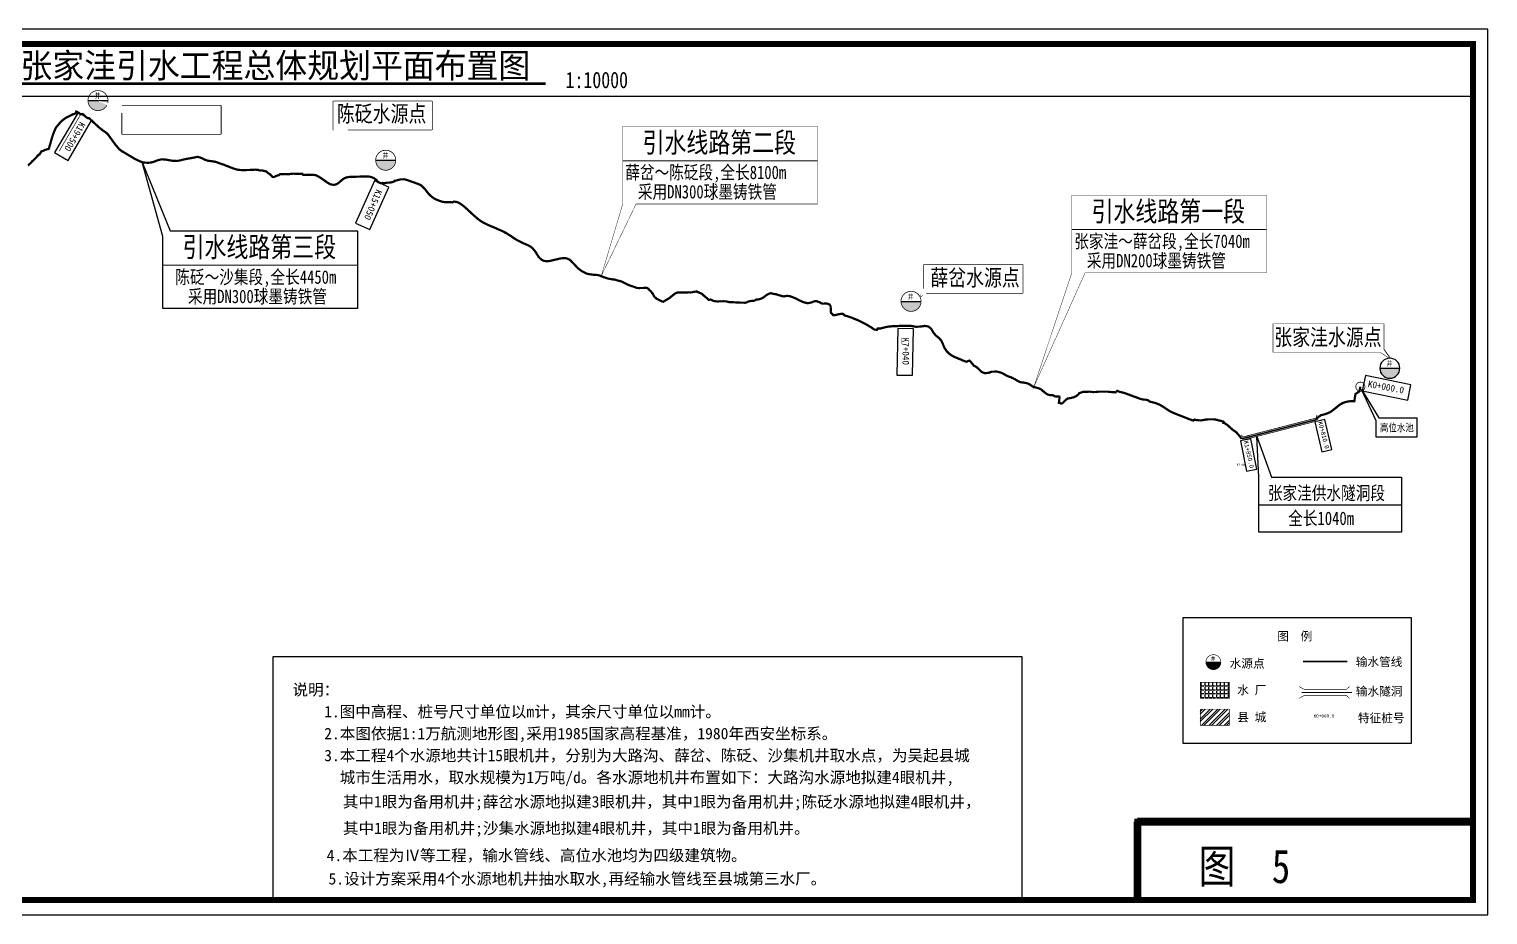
# Model space of a CAD drawing. Extents: x 386 to 3777, y 687 to 1875.
# Drawn here: x 1820 to 3777, y 687 to 1875 of the extents above; entities that cross this region are included whole.
import ezdxf
from ezdxf.enums import TextEntityAlignment as Align

# ---------------------------------------------------------------- set-up
doc = ezdxf.new("R2010")
doc.units = 0
doc.header["$XCLIPFRAME"] = 0
doc.set_wipeout_variables(frame=1)
doc.header["$PDMODE"] = 3
doc.header["$PDSIZE"] = 1.5
doc.linetypes.add('HIDDEN', pattern=[0.375, 0.25, -0.125])
doc.layers.get('0').update_dxf_attribs({"linetype": 'CONTINUOUS'})
for name, color, linetype in [('wipeout', 255, 'CONTINUOUS'), ('zdh', 7, 'CONTINUOUS'), ('中线', 7, 'CONTINUOUS'), ('图框', 7, 'CONTINUOUS'), ('要素桩', 6, 'CONTINUOUS')]:
    doc.layers.add(name, color=color, linetype=linetype)
doc.styles.get("Standard").update_dxf_attribs({"font": 'SIMFANG.TTF', "width": 0.7})
doc.styles.add('仿宋_GB2312', font='SIMFANG.TTF', dxfattribs={"width": 0.8})
doc.styles.add('等线体', font='SIMHEI.TTF')
doc.styles.add('细等线', font='SIMHEI.TTF')
picture_1 = doc.add_image_def('image1.jpg', size_in_pixel=(23622, 8402))

msp = doc.modelspace()

# ---------------------------------------------------------------- hatches: boundary and pattern name
for points in [[(1898.9, 1779.4, 1), (1925.8, 1779.4)], [(2284.9, 1699.4, 1), (2311.8, 1699.4)], [(2989.6, 1510.1, 1), (3016.5, 1510.1)], [(3631.9, 1420.4, 1), (3658.7, 1420.4)]]:
    msp.add_hatch(color=5).paths.add_polyline_path(points)

# ---------------------------------------------------------------- linework, layer by layer
for points in [[(3756.8, 1855.2), (3756.8, 1855.2)], [(435.5, 1785.2), (3756.8, 1785.2)], [(3631.9, 1420.4), (3658.7, 1420.4)]]:
    msp.add_lwpolyline(points)
at = {"color": 0, "const_width": 4}
msp.add_lwpolyline([(1616.9, 1802.1), (2513.1, 1802.1)], dxfattribs=at)
at = {"color": 5, "const_width": 1}
for points in [[(1898.9, 1779.4, 1), (1925.8, 1779.4, 1)], [(2284.9, 1699.4, 1), (2311.8, 1699.4, 1)]]:
    msp.add_lwpolyline(points, format="xyb", close=True, dxfattribs=at)
at = {"color": 5}
for points in [[(1898.9, 1779.4), (1925.8, 1779.4)], [(2284.9, 1699.4), (2311.8, 1699.4)], [(2989.6, 1510.1), (3016.5, 1510.1)]]:
    msp.add_lwpolyline(points, dxfattribs=at)
at = {"color": 5, "linetype": 'HIDDEN', "ltscale": 50, "const_width": 2}
msp.add_lwpolyline([(3446.7, 1325.7), (3546.9, 1351.5)], dxfattribs=at)
at = {"color": 40, "const_width": 1}
for points in [[(3447.6, 1328), (3546.4, 1353.5)], [(3546.2, 1353.4), (3547.6, 1357.6)], [(3447.6, 1328), (3446.3, 1331.1)], [(3447.2, 1323.8), (3547.4, 1349.6)], [(3547.7, 1349.4), (3553, 1347.3)], [(3447.2, 1323.8), (3445.9, 1321)]]:
    msp.add_lwpolyline(points, dxfattribs=at)
at = {"layer": 'zdh', "linetype": 'Continuous'}
msp.add_point((2294, 1668.4), dxfattribs=at)
msp.add_point((2294, 1668.4), dxfattribs=at)
at = {"layer": '中线', "color": 5, "lineweight": -3, "ltscale": 0.1, "const_width": 3, "flags": 128}
msp.add_lwpolyline([(3605.8, 1395.6), (3604.5, 1389.4), (3599.2, 1385.8), (3597.7, 1376.2), (3596.8, 1376.2), (3594.9, 1376.3), (3592.9, 1376.2), (3590.1, 1375.9), (3587.9, 1375.5), (3585.2, 1374.8), (3583, 1374), (3580.8, 1372.8), (3580.7, 1373), (3577.4, 1370.9), (3573, 1367.3), (3571.1, 1365.8), (3568.3, 1363.6), (3566.9, 1362.6), (3565, 1361.4), (3562.1, 1360.1), (3558.3, 1358.7), (3554, 1357.6), (3552.7, 1357.4), (3551.2, 1355.9), (3549.3, 1354.9), (3547.8, 1353.2), (3546.9, 1351.5)], dxfattribs=at)
at = {"layer": '图框'}
for p, q in [((3776.8, 1875.2), (385.5, 1875.2)), ((3776.8, 687.2), (3776.8, 1875.2)), ((435.5, 707.2), (3756.8, 707.2)), ((385.5, 687.2), (3776.8, 687.2))]:
    msp.add_line(p, q, dxfattribs=at)
at = {"layer": '图框', "const_width": 8}
msp.add_lwpolyline([(435.5, 707.2), (435.5, 1855.2), (3756.8, 1855.2), (3756.8, 707.2)], dxfattribs=at)

# ---------------------------------------------------------------- texts
at = {"color": 0, "style": '仿宋_GB2312'}
for s, height, width, p in [('吴起县城张家洼引水工程总体规划平面布置图', 32.99, 0.95, (1637.3, 1809.9)), ('1:10000', 21.99, 0.8, (2539.6, 1796.1))]:
    msp.add_text(s, height=height, dxfattribs=dict(at, width=width)).set_placement(p)
at = {"color": 6, "style": '仿宋_GB2312', "width": 0.8}
for p in [(1908.1, 1782.4), (2294.2, 1702.4), (2998.8, 1513), (3641.1, 1423.3)]:
    msp.add_text('井', height=6.87, dxfattribs=at).set_placement(p)
at = {"layer": '要素桩', "color": 0, "linetype": 'Continuous', "style": '等线体'}
for s, height, p in [('K15+000', 0.3, (2294, 1667.8)), ('K15+000', 0.3, (2294, 1667.8)), ('K15+000', 0.3, (2294, 1667.8)), ('K1+846.7', 3, (3449.3, 1291))]:
    msp.add_text(s, height=height, dxfattribs=at).set_placement(p, align=Align.MIDDLE)
at = {"layer": '要素桩', "color": 1, "linetype": 'Continuous', "style": '等线体'}
msp.add_text('K1+846.7', height=3, rotation=262.2037, dxfattribs=at).set_placement((3451.5, 1311.4), align=Align.MIDDLE)

# ---------------------------------------------------------------- pictures from other files: only their frames are drawn
at = {"color": 7, "true_color": 0xffffff}
image = msp.add_image(picture_1, insert=(251.8, 400.7), size_in_units=(3901.8, 1387.8), dxfattribs=at)
image.set_boundary_path([(1111.8, 19.6), (21219, 6546.2)])

# ---------------------------------------------------------------- next in the draw order: wipeouts: each hides what was drawn before it
msp.add_wipeout([(2587.4, 1543.9), (2616.3, 1640.7), (2616.3, 1745), (2877.4, 1745), (2877.4, 1640.7), (2634.2, 1640.7)])
for points in [[(1854, 1709.9), (1872.2, 1699.2), (1903.8, 1752.8), (1885.6, 1763.5)], [(1945, 1772.7), (2077, 1772.7), (2077, 1734.5), (1945, 1734.5)], [(2228.2, 1778.4), (2360.2, 1778.4), (2360.2, 1740.2), (2228.2, 1740.2)], [(2257.9, 1615), (2277.2, 1606.4), (2302.7, 1663.1), (2283.4, 1671.8)], [(3020.6, 1559.4), (3152.6, 1559.4), (3152.6, 1521.2), (3020.6, 1521.2)], [(2983.8, 1411.3), (3005, 1410.9), (3006.2, 1473.1), (2985.1, 1473.5)], [(3489.1, 1480), (3637, 1480), (3637, 1441.8), (3489.1, 1441.8)], [(3554, 1308.1), (3567.7, 1311.3), (3558.2, 1351.7), (3544.5, 1348.5)], [(3452.9, 1282.4), (3466.8, 1285.1), (3458.7, 1325.8), (3444.9, 1323.1)], [(3368.1, 1085.8), (3674, 1085.8), (3674, 916.9), (3368.1, 916.9)], [(2147.2, 1033.7), (3151.6, 1033.7), (3151.6, 709.1), (2147.2, 709.1)], [(3756.8, 707.2), (3306.8, 707.2), (3306.8, 812.2), (3756.8, 812.2)]]:
    msp.add_wipeout(points).dxf.layer = 'wipeout'

# ---------------------------------------------------------------- next in the draw order: hatches: boundary and pattern name
msp.add_hatch(color=5).paths.add_polyline_path([(3398.6, 1026.1, 1), (3418.7, 1026.1)])
h = msp.add_hatch()
h.set_pattern_fill('ANGLE', color=1, scale=0.75, style=0)
h.set_pattern_definition([(0, (924.6995, 240.033), (0, 5.23875), [3.81, -1.42875]), (90, (924.6995, 240.033), (-5.23875, 3e-16), [3.81, -1.42875])])
h.paths.add_polyline_path([(3391, 999), (3391, 977.3), (3430.1, 977.3), (3430.1, 999)])
h = msp.add_hatch()
h.set_pattern_fill('ANSI32', color=22, scale=0.75, style=0)
h.set_pattern_definition([(45, (919.834, 236.4965), (-5.051394, 5.051394), []), (45, (923.202, 236.4965), (-5.051394, 5.051394), [])])
h.paths.add_polyline_path([(3430.1, 941.3), (3430.1, 963.1), (3391, 963.1), (3391, 941.3)])

# ---------------------------------------------------------------- next in the draw order: linework, layer by layer
at = {"color": 5, "lineweight": 9}
msp.add_line((2616.3, 1698.8), (2877.4, 1698.8), dxfattribs=at)
for p in [(3756.8, 743.3), (3697.4, 707.2)]:
    msp.add_line(p, (3756.8, 707.2))
for points in [[(1854, 1709.9), (1872.2, 1699.2), (1903.8, 1752.8), (1885.6, 1763.5)], [(1945, 1772.7), (2077, 1772.7), (2077, 1734.5), (1945, 1734.5)], [(2228.2, 1778.4), (2360.2, 1778.4), (2360.2, 1740.2), (2228.2, 1740.2)], [(2257.9, 1615), (2277.2, 1606.4), (2302.7, 1663.1), (2283.4, 1671.8)], [(2983.8, 1411.3), (3005, 1410.9), (3006.2, 1473.1), (2985.1, 1473.5)], [(3554, 1308.1), (3567.7, 1311.3), (3558.2, 1351.7), (3544.5, 1348.5)], [(3452.9, 1282.4), (3466.8, 1285.1), (3458.7, 1325.8), (3444.9, 1323.1)], [(3368.1, 1085.8), (3674, 1085.8), (3674, 916.9), (3368.1, 916.9)]]:
    msp.add_lwpolyline(points, close=True)
at = {"color": 5, "lineweight": 9, "const_width": 0.54}
msp.add_lwpolyline([(2616.3, 1640.7), (2587.4, 1543.9), (2634.2, 1640.7), (2877.4, 1640.7), (2877.4, 1745), (2616.3, 1745), (2616.3, 1656.9)], close=True, dxfattribs=at)
for points in [[(3020.6, 1525.1), (3020.6, 1559.4), (3152.6, 1559.4), (3152.6, 1521.2), (3020.6, 1521.2)], [(3020.6, 1525.1), (3014.9, 1516.3), (3020.6, 1521.2)], [(3637, 1441.8), (3489.1, 1441.8), (3489.1, 1480), (3637, 1480), (3637, 1445.3)], [(3637, 1445.3), (3645.3, 1433.8), (3632.9, 1441.8)]]:
    msp.add_lwpolyline(points)
at = {"color": 5}
for points, const_width in [([(2989.6, 1510.1, 1), (3016.5, 1510.1, 1)], 1), ([(3398.6, 1026.1, 1), (3418.7, 1026.1, 1)], 0.75)]:
    msp.add_lwpolyline(points, format="xyb", close=True, dxfattribs=dict(at, const_width=const_width))
msp.add_lwpolyline([(3631.9, 1420.4, 1), (3658.7, 1420.4, 1)], format="xyb", close=True)
at = {"color": 7, "true_color": 0xffffff}
msp.add_lwpolyline([(2147.2, 1033.7), (3151.6, 1033.7), (3151.6, 709.1), (2147.2, 709.1)], close=True, dxfattribs=at)
at = {"color": 5}
msp.add_lwpolyline([(3398.6, 1026.1), (3418.7, 1026.1)], dxfattribs=at)
at = {"color": 1, "const_width": 0.75}
msp.add_lwpolyline([(3391, 999), (3430.1, 999), (3430.1, 977.3), (3391, 977.3)], close=True, dxfattribs=at)
at = {"color": 40, "const_width": 0.75}
for points in [[(3530.3, 989.7), (3523.4, 993.4)], [(3530.3, 981.3), (3523.4, 977.6)], [(3530.3, 989.7), (3587.2, 989.7), (3591.2, 993.4)], [(3530.3, 981.3), (3587.2, 981.3), (3591.2, 977.6)]]:
    msp.add_lwpolyline(points, dxfattribs=at)
at = {"color": 5, "linetype": 'HIDDEN', "ltscale": 50, "const_width": 1.5}
msp.add_lwpolyline([(3527.2, 985.5), (3594.7, 985.5)], dxfattribs=at)
at = {"color": 22, "const_width": 0.75}
msp.add_lwpolyline([(3391, 963.1), (3430.1, 963.1), (3430.1, 941.3), (3391, 941.3)], close=True, dxfattribs=at)
at = {"lineweight": -3, "const_width": 10.5}
for points in [[(3756.8, 812.2), (3306.8, 812.2)], [(3306.8, 812.2), (3306.8, 707.2)]]:
    msp.add_lwpolyline(points, dxfattribs=at)
at = {"const_width": 8}
msp.add_lwpolyline([(3756.8, 707.2), (3306.8, 707.2), (3306.8, 812.2), (3756.8, 812.2)], close=True, dxfattribs=at)
msp.add_lwpolyline([(435.5, 707.2), (3756.8, 707.2)], dxfattribs=at)
at = {"layer": '中线', "color": 5, "lineweight": -3, "ltscale": 0.1, "const_width": 2.25, "flags": 128}
msp.add_lwpolyline([(3528.8, 1026.9), (3588.4, 1026.9)], dxfattribs=at)
at = {"layer": '要素桩', "linetype": 'Continuous', "const_width": 0.9, "flags": 128}
msp.add_lwpolyline([(1889.2, 1761), (1860.4, 1711.8)], dxfattribs=at)
at = {"layer": '要素桩', "color": 1, "linetype": 'Continuous', "flags": 128}
for points, const_width in [([(2266.6, 1620.7), (2289.3, 1673.2)], 0.045), ([(2989.6, 1419.9), (2989.9, 1477.1)], 0.045), ([(3556.3, 1314.6), (3547, 1351.6)], 0.03), ([(3455.5, 1288.8), (3447.5, 1326.2)], 0.03), ([(3528.6, 948.9), (3589.8, 948.9)], 0.0225)]:
    msp.add_lwpolyline(points, dxfattribs=dict(at, const_width=const_width))

# ---------------------------------------------------------------- next in the draw order: texts
at = {"color": 6, "style": '仿宋_GB2312', "width": 0.8}
for s, height, p in [('沙集水源点', 21.99, (1949.6, 1745)), ('井', 5.15, (3405.5, 1028.3))]:
    msp.add_text(s, height=height, dxfattribs=at).set_placement(p)
at = {"color": 5, "lineweight": 9, "width": 0.8}
for s, height, p in [('引水线路第二段', 27, (2642.7, 1709.7)), ('薛岔～陈砭段,全长8100m', 18, (2619.7, 1674.1)), ('采用DN300球墨铸铁管', 18, (2636.6, 1648.1))]:
    msp.add_text(s, height=height, dxfattribs=at).set_placement(p)
at = {"style": '等线体'}
for s, height, p in [('图  例', 11.47, (3494.4, 1055.1)), ('水源点', 11.47, (3430.4, 1018.5)), ('输水管线', 11.47, (3599.6, 1020.7)), ('说明：', 15.3, (2173.3, 981.5)), ('水 厂', 11.47, (3440.6, 982.9)), ('输水隧洞', 11.47, (3599.6, 981.3)), ('    1.图中高程、桩号尺寸单位以m计，其余尺寸单位以mm计。', 15.3, (2174.2, 952.1)), ('县 城', 11.47, (3440.6, 946.5)), ('    2.本图依据1:1万航测地形图,采用1985国家高程基准，1980年西安坐标系。', 15.3, (2174.2, 922.7)), ('特征桩号', 11.47, (3602.5, 945.4)), ('    3.本工程4个水源地共计15眼机井，分别为大路沟、薛岔、陈砭、沙集机井取水点，为吴起县城', 15.3, (2174.2, 893.3)), ('      城市生活用水，取水规模为1万吨/d。各水源地机井布置如下：大路沟水源地拟建4眼机井,', 15.3, (2174.2, 863.9)), ('其中1眼为备用机井;薛岔水源地拟建3眼机井，其中1眼为备用机井;陈砭水源地拟建4眼机井，', 15.3, (2240.8, 831.2)), ('其中1眼为备用机井;沙集水源地拟建4眼机井，其中1眼为备用机井。', 15.3, (2241, 795.7)), ('    4.本工程为Ⅳ等工程，输水管线、高位水池均为四级建筑物。', 15.3, (2177.5, 759.3)), (' 5.设计方案采用4个水源地机井抽水取水,再经输水管线至县城第三水厂。', 15.3, (2211.2, 727.9))]:
    msp.add_text(s, height=height, dxfattribs=at).set_placement(p)
at = {"style": '细等线', "width": 0.8}
msp.add_text('图\u30005', height=45, dxfattribs=at).set_placement((3388.9, 729.8))
at = {"layer": '要素桩', "color": 1, "linetype": 'Continuous', "style": '等线体'}
for s, height, rotation, p in [('K19+500', 9, 240.0327, (1881.4, 1731)), ('K15+050', 9, 247.1202, (2281.5, 1639.6)), ('K7+040', 9, 270.2213, (2996, 1443.1)), ('K0+810.0', 6, 284.6225, (3556.6, 1330.7)), ('K1+850.0', 6, 282.5455, (3456.3, 1304.9))]:
    msp.add_text(s, height=height, rotation=rotation, dxfattribs=at).set_placement(p, align=Align.MIDDLE)
msp.add_text('K0+000.0', height=4.5, dxfattribs=at).set_placement((3557, 954), align=Align.MIDDLE)

# ---------------------------------------------------------------- next in the draw order: wipeouts: each hides what was drawn before it
msp.add_wipeout([(3167.8, 1395.3), (3218.6, 1548.3), (3218.6, 1652.7), (3479.7, 1652.7), (3479.7, 1548.3), (3236.5, 1548.3)])
for points in [[(1999.4, 1597), (1971.8, 1696.9), (2009.1, 1604.8), (2260.4, 1604.8), (2260.4, 1500.5), (1999.4, 1500.5)], [(3669.3, 1377.4), (3673.6, 1398.1), (3612.6, 1410.8), (3608.3, 1390.1)], [(3469.6, 1274.1), (3467.1, 1328.9), (3486.6, 1274.1), (3661.1, 1274.1), (3661.1, 1200.4), (3469.6, 1200.4)]]:
    msp.add_wipeout(points).dxf.layer = 'wipeout'

# ---------------------------------------------------------------- next in the draw order: linework, layer by layer
at = {"color": 5, "lineweight": 9}
for p, q in [((3218.6, 1606.4), (3479.7, 1606.4)), ((1999.4, 1558.6), (2260.4, 1558.6))]:
    msp.add_line(p, q, dxfattribs=at)
for points in [[(1999.4, 1597), (1971.8, 1696.9), (2009.1, 1604.8), (2260.4, 1604.8), (2260.4, 1500.5), (1999.4, 1500.5)], [(3669.3, 1377.4), (3673.6, 1398.1), (3612.6, 1410.8), (3608.3, 1390.1)], [(3469.6, 1274.1), (3467.1, 1328.9), (3486.6, 1274.1), (3661.1, 1274.1), (3661.1, 1200.4), (3469.6, 1200.4)]]:
    msp.add_lwpolyline(points, close=True)
at = {"color": 5, "lineweight": 9, "const_width": 0.54}
msp.add_lwpolyline([(3218.6, 1548.3), (3167.8, 1395.3), (3236.5, 1548.3), (3479.7, 1548.3), (3479.7, 1652.7), (3218.6, 1652.7), (3218.6, 1564.6)], close=True, dxfattribs=at)
at = {"color": 5, "const_width": 1}
msp.add_lwpolyline([(3631.9, 1420.4, 1), (3658.7, 1420.4, 1)], format="xyb", close=True, dxfattribs=at)
at = {"const_width": 1}
msp.add_lwpolyline([(3599.7, 1395.6, 1), (3611.9, 1395.6, 1)], format="xyb", close=True, dxfattribs=at)
msp.add_lwpolyline([(3469.6, 1237.2), (3661.1, 1237.2)])
at = {"layer": '中线', "color": 5, "lineweight": -3, "ltscale": 0.1, "const_width": 3, "flags": 128}
msp.add_lwpolyline([(3446.7, 1325.7), (3445.4, 1327.2), (3444.3, 1328.7), (3443.1, 1330.2), (3442.4, 1330.9), (3441.8, 1331.5), (3441.4, 1332), (3440.8, 1332.7), (3440.2, 1333.5), (3440, 1333.7), (3439.8, 1334.1), (3438.6, 1335), (3436.9, 1336.2), (3435, 1337.4), (3433.2, 1339), (3432.8, 1339.4), (3431.9, 1340.1), (3430.5, 1341.4), (3428.9, 1342.9), (3426.9, 1344.5), (3424.9, 1345.9), (3423.1, 1346.8), (3422, 1347.1), (3422.1, 1347.4), (3422.3, 1348.4), (3422.3, 1348.7), (3421.8, 1348.9), (3419.7, 1349.4), (3417.8, 1350.1), (3417.3, 1350), (3415.3, 1350.5), (3411.5, 1351.6), (3407.9, 1351.9), (3404.8, 1351.9), (3402.7, 1351.9), (3400.3, 1351.7), (3400, 1351.7), (3399.6, 1351.7), (3399.4, 1351.7), (3399.4, 1351.7), (3399, 1351.7), (3398.8, 1351.7), (3398.7, 1351.7), (3398.4, 1351.5), (3395.8, 1351), (3394.3, 1350.7), (3391.8, 1350.4), (3391.4, 1350.4), (3388.6, 1350.6), (3387.7, 1350.6), (3385.7, 1350.9), (3384.4, 1351.2), (3383.1, 1351.5), (3382.8, 1351.2), (3382.7, 1351.2), (3382.7, 1351.2), (3381.7, 1350.4), (3381.6, 1350.2), (3380.7, 1350.5), (3379.9, 1350.7), (3378.4, 1351.3), (3376.2, 1352.1), (3373.5, 1353.2), (3371.6, 1353.9), (3369.4, 1354.8), (3366.9, 1355.7), (3365.5, 1356.3), (3362.9, 1357.3), (3358.9, 1358.9), (3356.9, 1359.7), (3354.6, 1360.6), (3352.4, 1361.7), (3351.2, 1362.3), (3350, 1363), (3348.8, 1363.6), (3347.8, 1364.3), (3345.9, 1365.6), (3344.6, 1366.4), (3343.4, 1367.2), (3341.9, 1368.2), (3340.4, 1369.2), (3339.2, 1369.9), (3338.1, 1370.6), (3336.8, 1371.3), (3335.7, 1371.8), (3333.5, 1372.7), (3331.2, 1373.6), (3329.9, 1374), (3328.3, 1374.4), (3327.4, 1374.6), (3326.7, 1374.8), (3325.5, 1375.1), (3325.4, 1375.1), (3325.1, 1375.2), (3324.6, 1375.3), (3324.1, 1375.4), (3323.9, 1375.4), (3323.5, 1375.6), (3323.4, 1375.6), (3323.2, 1375.6), (3320.7, 1377.6), (3319.3, 1377.8), (3318.7, 1378), (3317.4, 1378.2), (3317.2, 1378.2), (3315.8, 1378.3), (3314.9, 1378.4), (3314.7, 1378.4), (3314.6, 1378.4), (3314.4, 1378.4), (3313.8, 1378.5), (3312.5, 1378.8), (3312.3, 1378.8), (3311.8, 1379), (3311.7, 1379), (3311.4, 1379.1), (3311.2, 1379.1), (3310.3, 1379.4), (3309.9, 1379.5), (3308.5, 1380.1), (3306.3, 1380.9), (3304.2, 1381.7), (3302.3, 1382.3), (3301.3, 1382.7), (3300.8, 1382.9), (3300.8, 1382.9), (3300.4, 1383.1), (3298.7, 1383.7), (3297.5, 1384.1), (3297.1, 1384.3), (3296.1, 1384.6), (3295.1, 1385.1), (3293.8, 1385.5), (3292, 1386.2), (3290.4, 1386.7), (3290, 1386.8), (3289.8, 1386.9), (3289.6, 1387), (3288.8, 1387.2), (3287.8, 1387.6), (3287.6, 1387.6), (3287.4, 1387.7), (3286.7, 1387.8), (3285.6, 1388.1), (3283.1, 1388.7), (3280.7, 1389.5), (3280.4, 1389.6), (3279.9, 1389.7), (3279.5, 1389.8), (3279.4, 1389.9), (3278.9, 1389.4), (3277.7, 1388.3), (3277.5, 1388.2), (3277.3, 1388), (3275.7, 1388.3), (3273.5, 1388.3), (3271, 1388.5), (3269.1, 1388.7), (3267.4, 1388.9), (3266.4, 1388.9), (3266.2, 1388.9), (3265.8, 1388.9), (3265.1, 1388.9), (3265, 1388.9), (3264.8, 1389), (3264.8, 1389), (3264.5, 1389), (3262.4, 1388.9), (3261.7, 1389), (3261.6, 1389), (3261.3, 1389), (3261.3, 1389), (3259.2, 1389), (3256.4, 1389), (3254.1, 1388.9), (3253.7, 1388.8), (3252.6, 1388.7), (3250.4, 1388.5), (3249.8, 1388.5), (3247.4, 1388.4), (3245.6, 1388.5), (3244.4, 1388.7), (3243.7, 1388.9), (3242.9, 1389), (3241.4, 1388.9), (3239.8, 1388.8), (3238.1, 1388.9), (3236.2, 1388.7), (3235.7, 1388.6), (3235.6, 1388.7), (3234.9, 1388.7), (3234, 1388.7), (3233.7, 1388.6), (3232.8, 1388.4), (3232.1, 1388.1), (3229.8, 1387.3), (3228.9, 1387), (3228.9, 1387), (3227, 1384.9), (3225.1, 1383.3), (3223.8, 1382.6), (3221.1, 1381.4), (3219.6, 1380.9), (3218.7, 1380.8), (3217.3, 1380.4), (3215.4, 1380.1), (3212.9, 1379.7), (3212.2, 1379.1), (3210.9, 1378.1), (3210.2, 1377.5), (3209.8, 1377.1), (3209.5, 1376.8), (3209.1, 1376.5), (3207.1, 1374.4), (3207, 1374.4), (3206.5, 1373.9), (3206.4, 1373.8), (3206.2, 1373.6), (3205.5, 1373.1), (3205, 1373.1), (3204.6, 1373.1), (3204, 1373.2), (3203.8, 1373.2), (3203.5, 1373.3), (3203, 1373.6), (3202.8, 1373.7), (3202.2, 1373.8), (3201.3, 1374), (3201.6, 1375.5), (3201.8, 1377.5), (3202, 1379), (3202.2, 1381.5), (3202, 1381.8), (3202, 1382.1), (3202, 1382.3), (3201.4, 1382.7), (3198.6, 1382.5), (3196.8, 1382.6), (3196.2, 1382.7), (3196.2, 1382.7), (3195.6, 1382.9), (3195.1, 1383.2), (3193.4, 1384.1), (3193.3, 1384.2), (3192.4, 1384.1), (3189.6, 1384.3), (3188.3, 1384.6), (3186.7, 1385), (3186.6, 1385.1), (3186.5, 1385.1), (3186.4, 1385.1), (3185.1, 1385.8), (3183.7, 1386.8), (3182, 1388.2), (3181.9, 1388.3), (3181.5, 1388.6), (3181.2, 1389), (3180.5, 1389.5), (3180.2, 1389.6), (3179.6, 1390.1), (3179.3, 1390.4), (3178.2, 1391.4), (3177.1, 1392.1), (3177, 1392.2), (3176.4, 1392.5), (3175.8, 1392.8), (3174.8, 1393.3), (3172.9, 1393.8), (3171, 1394.3), (3170.7, 1394.4), (3169.3, 1394.9), (3166.3, 1395.7), (3166.3, 1395.7), (3165.6, 1396.4), (3164.5, 1397.1), (3164.3, 1397.2), (3164.1, 1397.3), (3162.9, 1398.3), (3160.3, 1399.7), (3160.1, 1399.8), (3157.3, 1400.5), (3157.2, 1400.6), (3157.2, 1400.6), (3156.5, 1400.8), (3155.7, 1400.9), (3152.6, 1401.3), (3150.6, 1401.5), (3149.1, 1401.9), (3146.9, 1402.9), (3144.5, 1404.3), (3144.5, 1404.3), (3144.4, 1404.4), (3144.3, 1404.4), (3144, 1404.6), (3142.4, 1405.7), (3140.3, 1406.8), (3139.9, 1407), (3139.2, 1407.2), (3138.8, 1407.4), (3138.6, 1407.4), (3138.4, 1407.6), (3137.9, 1407.8), (3137.1, 1408.2), (3136.6, 1408.5), (3134.5, 1409.1), (3133.3, 1409.5), (3132, 1410.1), (3130.5, 1410.8), (3128.8, 1411.8), (3127.7, 1412.5), (3126.9, 1413), (3125.9, 1413.5), (3125.9, 1413.5), (3125.7, 1413.6), (3125, 1414), (3124.8, 1414.1), (3123.3, 1414.5), (3122, 1414.9), (3119.7, 1415.6), (3118.3, 1415.8), (3117.1, 1415.9), (3114.3, 1415.8), (3112.3, 1415.8), (3111.6, 1415.8), (3111.2, 1415.7), (3109.6, 1415.2), (3108.2, 1414.5), (3108, 1414.4), (3106, 1414.1), (3103.4, 1413.8), (3101.9, 1413.8), (3099.7, 1414.5), (3098.3, 1415.2), (3097.3, 1415.9), (3095.4, 1417.7), (3093.6, 1419.4), (3092.8, 1420.3), (3091, 1421.8), (3089.2, 1423), (3088.5, 1423.3), (3088.5, 1423.3), (3087.3, 1423.8), (3083.1, 1429.1), (3081.6, 1430.6), (3079.9, 1430.1), (3079.1, 1429.7), (3077.7, 1429), (3075.9, 1429.6), (3074.6, 1429.9), (3074.4, 1430), (3072.7, 1430.7), (3069.4, 1432.2), (3068.1, 1432.7), (3068, 1432.8), (3067.6, 1432.9), (3067.5, 1432.9), (3064.8, 1434.1), (3063.1, 1434.8), (3062.9, 1435), (3061.1, 1435.6), (3060.1, 1436.1), (3059.8, 1436.3), (3059.4, 1436.6), (3059.2, 1436.6), (3058.8, 1436.8), (3057.4, 1437.6), (3057.2, 1437.8), (3055.6, 1438.9), (3054.3, 1439.9), (3053.4, 1440.6), (3051.7, 1442.3), (3050, 1444.4), (3050, 1444.5), (3048.4, 1447), (3047.5, 1448.8), (3047, 1449.8), (3046.3, 1451.5), (3045.6, 1453.2), (3045, 1454.5), (3044.1, 1456.2), (3043.4, 1457.6), (3042.4, 1458.9), (3040.7, 1460.7), (3039.1, 1462.1), (3037.7, 1463.1), (3037.4, 1463.3), (3036.8, 1463.8), (3035.7, 1464.8), (3035, 1465.7), (3034.5, 1466.4), (3034.5, 1466.5), (3034.5, 1466.5), (3034.3, 1466.6), (3034.3, 1466.6), (3034.1, 1466.9), (3033.6, 1467.6), (3033.1, 1468.2), (3033, 1468.4), (3032.7, 1468.9), (3032.2, 1469.5), (3032.1, 1469.7), (3031.5, 1470.9), (3030.4, 1472.8), (3029.7, 1473.6), (3028.3, 1474.8), (3027.1, 1475.7), (3025.9, 1476.4), (3024.3, 1476.8), (3022.4, 1477), (3022, 1477), (3021.5, 1477.1), (3021.4, 1477.1), (3020.9, 1477.1), (3020.8, 1477), (3019.3, 1476.8), (3017.1, 1476.5), (3015.6, 1476.3), (3014.6, 1476.2), (3013.7, 1476.2), (3012.9, 1476.1), (3011.6, 1476.1), (3011.1, 1476), (3010.1, 1476), (3009.3, 1476), (3007.4, 1476.4), (3007, 1476.4), (3006.9, 1476.5), (3005.8, 1476.7), (3004, 1477), (3002.3, 1477.2), (3001.5, 1477.2), (3000.9, 1477.2), (2999.8, 1477.2), (2999.6, 1477.3), (2998.3, 1477.3), (2997.9, 1477.4), (2997.4, 1477.4), (2997.3, 1477.4), (2996.8, 1477.4), (2996.6, 1477.4), (2995.7, 1477.4), (2993.6, 1477.3), (2991.4, 1477.3), (2989.9, 1477.1), (2987.2, 1477.1), (2984.3, 1476.9), (2983.8, 1476.9), (2983.1, 1476.9), (2983, 1476.9), (2982.6, 1476.9), (2982.5, 1476.9), (2982.3, 1476.8), (2980.5, 1476.7), (2979.1, 1476.7), (2978.5, 1476.7), (2978.4, 1476.7), (2977.9, 1476.7), (2976, 1476.6), (2975.9, 1476.5), (2975, 1476.5), (2974.7, 1476.5), (2973.4, 1476.3), (2972, 1476.1), (2971.9, 1476.1), (2971.4, 1476.1), (2970, 1475.7), (2969.4, 1475.5), (2969, 1475.5), (2968.9, 1475.5), (2967.6, 1475.2), (2966.6, 1474.8), (2965, 1474.5), (2963.6, 1474.1), (2962, 1473.8), (2961.9, 1473.7), (2961.9, 1473.7), (2961.8, 1473.7), (2960.4, 1473.6), (2960.3, 1473.6), (2959.9, 1473.7), (2959.3, 1473.6), (2959.2, 1473.6), (2958.7, 1473.6), (2958.3, 1473.7), (2957.4, 1471.9), (2956.6, 1471.9), (2955.7, 1472.1), (2955, 1472.1), (2953.7, 1472.4), (2952.6, 1472.9), (2951.3, 1474.1), (2949.8, 1475.1), (2949.3, 1475.3), (2949, 1475.5), (2948, 1476.1), (2947.9, 1476.2), (2947.3, 1476.5), (2947.2, 1476.6), (2946.6, 1476.9), (2946.3, 1477.1), (2944.8, 1478.1), (2944.6, 1478.2), (2944.3, 1478.4), (2944.2, 1478.5), (2943.1, 1479), (2941.8, 1479.7), (2940.3, 1480.6), (2938, 1481.8), (2936, 1482.8), (2934.5, 1483.5), (2932.1, 1484.7), (2929.8, 1485.6), (2927.8, 1486.4), (2925.5, 1487.3), (2923.9, 1488), (2921.4, 1488.9), (2918.5, 1489.9), (2916.7, 1490.4), (2914.8, 1491), (2914.2, 1491.2), (2913.6, 1491.4), (2913, 1492.1), (2912.2, 1493), (2911.5, 1493.4), (2910.2, 1493.4), (2909.1, 1493.3), (2906.4, 1492.9), (2903.2, 1492.1), (2901, 1491.6), (2898.8, 1491.5), (2898, 1492.5), (2896.9, 1493.5), (2895.8, 1494.6), (2895.2, 1496.2), (2895.4, 1498), (2895.4, 1499.3), (2895.3, 1500.4), (2895.3, 1501.6), (2895.1, 1503.4), (2894.4, 1504.8), (2893.5, 1505.9), (2893.5, 1505.9), (2893.4, 1506), (2892.3, 1506.5), (2890.7, 1507), (2889.6, 1507.2), (2888.8, 1507.2), (2887.7, 1507.1), (2886.8, 1507.1), (2885.4, 1507), (2884.9, 1507), (2884.2, 1507.1), (2883.6, 1507.2), (2882.8, 1507.4), (2881.7, 1508.1), (2880.8, 1508.7), (2880.1, 1509.1), (2880, 1509.1), (2879.6, 1509.1), (2878.6, 1509.4), (2876.9, 1510.2), (2876.7, 1510.4), (2876.1, 1510.5), (2875.5, 1510.5), (2875, 1510.4), (2874.3, 1510.3), (2873.5, 1510.2), (2873, 1510), (2872, 1509.7), (2870.6, 1509.1), (2870.2, 1508.9), (2869.1, 1508.6), (2868.8, 1508.5), (2868.4, 1508.4), (2867.4, 1508.2), (2865.6, 1507.8), (2863.8, 1507.8), (2863.5, 1507.8), (2862.7, 1508), (2861, 1508.4), (2860.1, 1508.6), (2859.3, 1508.8), (2857.8, 1509.3), (2857.1, 1509.6), (2854.2, 1511), (2853.4, 1511.3), (2852.7, 1511.5), (2851.2, 1512.5), (2848.8, 1513.8), (2847.3, 1514.5), (2846.3, 1514.8), (2846, 1515.1), (2844.5, 1515.6), (2842.8, 1516.2), (2840.6, 1517), (2838.3, 1517.3), (2837, 1517.4), (2836.1, 1517.4), (2834, 1517), (2832.4, 1516.7), (2831.6, 1516.9), (2829.6, 1517.2), (2829.4, 1517.4), (2828, 1517.7), (2825.8, 1518.4), (2823.6, 1519), (2822.3, 1519.6), (2820.6, 1519.8), (2818.9, 1520), (2816.4, 1520.6), (2816.3, 1520.7), (2815.5, 1521.1), (2815.2, 1521.1), (2814.8, 1521), (2814.7, 1521), (2814.4, 1521), (2814, 1520.8), (2814, 1520.8), (2812, 1520.1), (2810.6, 1519.4), (2810.4, 1519.3), (2808.2, 1517.8), (2807.1, 1517), (2804.6, 1515.1), (2803.1, 1514.2), (2799, 1512.8), (2796.4, 1512.5), (2795.4, 1512.5), (2795.1, 1512.3), (2795.1, 1512.3), (2794.8, 1512.1), (2794.6, 1512), (2794.5, 1511.9), (2792.9, 1511), (2791.9, 1510.9), (2791.3, 1510.8), (2790.1, 1510.7), (2788.1, 1510.6), (2786.6, 1510.3), (2785.3, 1509.9), (2784.2, 1509.6), (2783.9, 1509.5), (2783.5, 1509.2), (2783.3, 1509.1), (2782.5, 1508.8), (2781.5, 1508.3), (2780.3, 1508.1), (2779.8, 1508.3), (2779, 1508.3), (2778.7, 1508.3), (2776.2, 1508.3), (2774.7, 1508.3), (2772.1, 1508.5), (2769.1, 1508.6), (2765.7, 1508.8), (2762.1, 1509), (2759.3, 1509.1), (2759, 1509.1), (2758.7, 1509.2), (2758.1, 1509.3), (2757.7, 1509.4), (2756.6, 1509.7), (2755.5, 1510.1), (2754.9, 1510.1), (2753.6, 1510.1), (2752.2, 1510.2), (2750.8, 1510.2), (2748.9, 1510.1), (2748, 1510.2), (2747.5, 1510.1), (2745.6, 1510.1), (2743.7, 1510), (2740.9, 1510.2), (2740.7, 1510.2), (2739.4, 1510.4), (2737.6, 1510.9), (2737.3, 1511), (2736.8, 1511.2), (2735.2, 1512), (2734.3, 1512.5), (2733.5, 1512.4), (2732.7, 1512.3), (2732, 1512.2), (2731.5, 1512.1), (2731.4, 1512.1), (2731.4, 1512.1), (2729.6, 1514.1), (2727.3, 1515.8), (2726.7, 1516.5), (2726.5, 1516.6), (2725.9, 1517.1), (2725.4, 1517.5), (2725, 1517.9), (2723.8, 1519.1), (2723, 1519.8), (2721.9, 1520.4), (2720, 1521.3), (2719.5, 1521.5), (2719.3, 1521.6), (2719.3, 1521.6), (2718.9, 1521.8), (2718.4, 1522.1), (2718.2, 1522.1), (2718, 1522.2), (2716.6, 1522.6), (2715.9, 1523.3), (2714.6, 1523.2), (2713.1, 1523), (2712.4, 1523), (2710.5, 1522.6), (2709, 1522.2), (2707.4, 1522.1), (2707.3, 1522.1), (2705.5, 1522.2), (2705.3, 1522.2), (2704, 1522.1), (2703.5, 1522), (2702.4, 1522), (2702.2, 1521.9), (2700.8, 1522.1), (2700, 1522.1), (2698.8, 1522), (2698.6, 1522), (2697.4, 1522), (2695.9, 1522), (2695.8, 1522), (2695.4, 1521.9), (2695.3, 1521.9), (2693.5, 1522), (2691.4, 1522), (2689.9, 1522), (2688.3, 1521.4), (2688.2, 1521.4), (2688.1, 1521.3), (2688, 1521.3), (2687, 1520.8), (2685.3, 1519.6), (2684.4, 1518.9), (2682.7, 1517.6), (2679.9, 1515.3), (2678.1, 1514), (2674.7, 1512), (2674.2, 1511.8), (2673.9, 1511.6), (2673.7, 1511.5), (2672.3, 1510.5), (2670.6, 1509.6), (2669.2, 1509.8), (2666.7, 1511.1), (2664, 1512.5), (2662.4, 1513.3), (2661.6, 1513.7), (2661.5, 1513.8), (2660.3, 1514.9), (2659, 1516.1), (2658.2, 1517.2), (2657.4, 1518.9), (2656.7, 1520), (2656.4, 1520.6), (2655.2, 1522), (2654.6, 1522.8), (2653.8, 1523.7), (2653.2, 1524.2), (2652.3, 1525.1), (2651.7, 1525.8), (2651.4, 1526.2), (2651.3, 1526.3), (2651.2, 1526.3), (2650.3, 1527.2), (2649.4, 1527.8), (2647.8, 1528.3), (2645.8, 1528.2), (2642.9, 1528), (2639.9, 1528), (2638.6, 1527.9), (2635.4, 1528), (2635.1, 1528.1), (2634.7, 1528.3), (2634.3, 1528.4), (2634.2, 1528.5), (2633.1, 1528.9), (2631.1, 1529.6), (2629.8, 1530.2), (2628.5, 1530.4), (2626, 1531.3), (2625.2, 1531.6), (2622.4, 1532.8), (2620.7, 1533.6), (2619.7, 1534.2), (2617, 1535.6), (2616.4, 1535.9), (2615.8, 1536), (2614.6, 1536.7), (2614.5, 1536.7), (2614.4, 1536.8), (2614.3, 1536.8), (2614, 1536.9), (2613.8, 1537), (2613.2, 1537.1), (2611, 1537.7), (2608.4, 1538.4), (2607.8, 1538.6), (2606.3, 1539), (2605.4, 1539.3), (2603.6, 1539.3), (2603.3, 1539.2), (2602.4, 1539.6), (2600.4, 1540.1), (2599.3, 1540), (2597.7, 1540.4), (2596.2, 1540.8), (2594.8, 1541.3), (2592.4, 1542.1), (2590.2, 1542.7), (2589.2, 1543.2), (2588.3, 1543.7), (2587.4, 1544), (2586.6, 1544.3), (2585.2, 1544.7), (2583.7, 1545.3), (2583, 1545.3), (2582.7, 1545.3), (2581.5, 1545.5), (2578.5, 1545.7), (2576.8, 1545.8), (2576, 1545.9), (2574.6, 1546.1), (2572.7, 1546.4), (2571.4, 1546.6), (2570.7, 1546.6), (2569.8, 1546.9), (2569.2, 1546.9), (2568.8, 1547.1), (2568, 1547.3), (2566.3, 1548), (2564.6, 1549), (2563.6, 1549.4), (2562.5, 1550), (2562.1, 1550.3), (2560.4, 1551.3), (2558.9, 1552.4), (2557.2, 1553.8), (2555.6, 1555.1), (2551.3, 1559.7), (2549.7, 1561.4), (2548.6, 1562.4), (2547.9, 1563), (2547.5, 1563.9), (2546.5, 1564.8), (2545.1, 1565.8), (2542.6, 1567.2), (2540.4, 1567.9), (2538.6, 1568.1), (2534.1, 1567.8), (2533.5, 1567.8), (2533, 1567.7), (2528.2, 1566.6), (2524.2, 1565.7), (2522.5, 1565.3), (2519.7, 1564.6), (2517.6, 1564.1), (2514.4, 1563.8), (2511.5, 1564.3), (2510.5, 1564.5), (2509.3, 1565), (2507, 1566.3), (2505.4, 1567.8), (2504.1, 1568.9), (2502.9, 1570.6), (2501.7, 1572.5), (2500.8, 1574), (2500.5, 1574.6), (2500.5, 1574.8), (2499.3, 1576.4), (2498.4, 1577.7), (2498.4, 1577.7), (2497.6, 1578.6), (2496.9, 1579.4), (2496.3, 1580.1), (2496.1, 1580.4), (2496.1, 1580.5), (2495.8, 1580.7), (2495.5, 1581.2), (2495, 1581.6), (2494.1, 1582.4), (2493.9, 1582.5), (2493, 1583.2), (2492.7, 1583.4), (2491, 1584.5), (2489.7, 1585.1), (2489.1, 1585.4), (2487.8, 1586), (2487, 1586.3), (2487, 1586.3), (2485.1, 1587.1), (2484.2, 1587.5), (2483.9, 1587.6), (2481.4, 1588.7), (2480.9, 1588.9), (2480.9, 1588.9), (2480.6, 1589.1), (2480.5, 1589.1), (2480, 1589.4), (2478.8, 1590), (2476.2, 1591.4), (2473.9, 1592.6), (2471.7, 1594), (2471.7, 1594), (2468.7, 1596), (2465.3, 1598.3), (2465.3, 1598.3), (2465.1, 1598.4), (2465, 1598.5), (2462.2, 1600.2), (2461, 1601), (2460.8, 1601.1), (2460.7, 1601.1), (2460.4, 1601.3), (2460.2, 1601.3), (2458.7, 1602.2), (2458.7, 1602.3), (2458.5, 1602.3), (2458.4, 1602.4), (2456.2, 1603.6), (2453.3, 1605), (2451.7, 1605.7), (2450.7, 1606.1), (2450.6, 1606.2), (2450.5, 1606.2), (2450.2, 1606.3), (2450.2, 1606.3), (2447.4, 1607.6), (2444.6, 1608.8), (2442.5, 1609.7), (2437.5, 1611.8), (2435, 1612.9), (2433.8, 1613.5), (2433.3, 1613.7), (2432.6, 1614.1), (2431.7, 1614.6), (2431, 1614.9), (2430.9, 1614.9), (2430.8, 1615), (2430.5, 1615.1), (2429.3, 1615.8), (2429.2, 1615.8), (2427.3, 1616.9), (2426.1, 1617.7), (2426, 1617.7), (2425.9, 1617.8), (2425.8, 1617.8), (2424.3, 1618.9), (2422.5, 1620.2), (2420.8, 1621.6), (2420, 1622.4), (2419.4, 1622.9), (2418, 1624.1), (2417, 1625), (2416.8, 1625.2), (2416.8, 1625.2), (2416.6, 1625.3), (2416.1, 1625.8), (2414.7, 1627), (2413, 1628.6), (2411.8, 1629.8), (2410.6, 1630.8), (2409.8, 1631.6), (2409.8, 1631.6), (2409.6, 1631.7), (2409.6, 1631.8), (2407.4, 1633.9), (2406.6, 1634.6), (2405.5, 1635.6), (2405.2, 1635.8), (2405.1, 1635.9), (2404.7, 1636.2), (2404.2, 1636.7), (2403.8, 1637.1), (2402.5, 1638), (2401.2, 1639.1), (2399.4, 1640.4), (2397.1, 1641.9), (2394.7, 1643), (2393.7, 1643.3), (2392.5, 1643.6), (2392.4, 1643.6), (2392.2, 1643.7), (2392.2, 1643.7), (2392.1, 1643.7), (2390.5, 1643.8), (2389.9, 1643.9), (2388.5, 1643.3), (2388, 1642.8), (2385.7, 1643.1), (2382.2, 1643), (2378.4, 1643), (2375.4, 1643.5), (2373.9, 1643.8), (2371.6, 1644.6), (2369.4, 1645.3), (2367.9, 1645.9), (2367, 1646.3), (2366.2, 1646.7), (2366, 1646.8), (2365.6, 1646.9), (2365, 1647.2), (2364.8, 1647.3), (2364.3, 1647.6), (2364.2, 1647.7), (2363.5, 1648), (2363.4, 1648.1), (2361.9, 1649.1), (2359.9, 1650.6), (2358.5, 1651.8), (2357.3, 1652.9), (2355.5, 1654.8), (2353.8, 1657), (2352.2, 1659.1), (2350.8, 1660.8), (2349.1, 1662.6), (2347.9, 1663.8), (2346.2, 1665.2), (2346, 1665.6), (2344.6, 1666.4), (2344, 1666.7), (2343.4, 1666.9), (2343.2, 1667), (2341.1, 1667.8), (2339, 1668.6), (2338.7, 1668.7), (2338.7, 1668.7), (2338.5, 1668.8), (2338.5, 1668.8), (2338.4, 1668.8), (2336.4, 1669.5), (2332.7, 1670.8), (2330.6, 1671.6), (2327.9, 1672.5), (2326, 1673.1), (2323.7, 1673.8), (2322.9, 1673.9), (2322.7, 1673.9), (2321.7, 1673.8), (2321.4, 1673.7), (2320.2, 1673.8), (2318.4, 1673.7), (2315.9, 1673.1), (2313.1, 1672.4), (2311.1, 1671.9), (2310.2, 1671.7), (2309.3, 1670.7), (2307.9, 1670.2), (2307.2, 1670), (2306.8, 1669.9), (2306.5, 1669.9), (2305, 1669.5), (2304.7, 1669.5), (2304.1, 1669.4), (2301.6, 1669.3), (2299.8, 1669.2), (2299.6, 1669.2), (2299.4, 1669.2), (2298.9, 1669.1), (2297, 1668.6), (2294.3, 1668.4), (2292.4, 1668.4), (2289.8, 1669.3), (2289.3, 1669.6), (2288.9, 1669.8), (2287.9, 1670.2), (2287.8, 1670.3), (2287.4, 1670.5), (2287.3, 1670.6), (2286.6, 1672), (2286.4, 1672.4), (2286.3, 1672.6), (2284.8, 1673.6), (2283.8, 1674.4), (2282.7, 1675.2), (2281.6, 1675.8), (2281.5, 1675.8), (2281.3, 1676), (2281.2, 1676), (2280, 1676.5), (2279.9, 1676.5), (2279.6, 1676.6), (2277.5, 1677.2), (2275.9, 1677.4), (2274.9, 1677.5), (2274.8, 1677.5), (2271.4, 1677.6), (2269, 1677.6), (2268.8, 1677.6), (2268.8, 1677.6), (2268.7, 1677.6), (2268.7, 1677.6), (2268.5, 1677.6), (2266.1, 1677.5), (2263, 1677.4), (2259.6, 1677.3), (2255.9, 1677.2), (2253.5, 1677.1), (2252.2, 1677.1), (2252, 1677), (2250.2, 1677), (2248.7, 1676.9), (2245.8, 1676.3), (2245.6, 1676.3), (2245.2, 1676.1), (2244.7, 1676), (2244, 1675.7), (2243.2, 1675.3), (2241.7, 1674.5), (2241.2, 1674.1), (2240.9, 1673.9), (2240.5, 1673.6), (2240.3, 1673.4), (2239.6, 1672.9), (2239.6, 1672.8), (2239.1, 1672.4), (2238.9, 1672.2), (2237.9, 1671.4), (2235.5, 1669.3), (2234.5, 1668.6), (2232.8, 1667.4), (2231.2, 1666.8), (2228.9, 1666.4), (2226.1, 1666.7), (2224.6, 1667), (2224.5, 1667.1), (2224.4, 1667.1), (2223.2, 1667.7), (2223, 1667.8), (2222.6, 1668), (2222.5, 1668), (2222.3, 1668.2), (2220, 1669.5), (2219.9, 1669.6), (2219.4, 1669.9), (2218.1, 1670.8), (2217.8, 1671), (2217.4, 1671.2), (2217.2, 1671.4), (2216.7, 1671.8), (2215.2, 1672.9), (2215.1, 1673), (2214.5, 1673.3), (2213, 1674.4), (2212.2, 1674.9), (2211.1, 1675.7), (2209.6, 1676.7), (2208.8, 1677.2), (2208.1, 1677.4), (2206.9, 1678.3), (2206, 1678.7), (2204.6, 1679.2), (2202.8, 1679.5), (2201.8, 1679.8), (2200.3, 1679.9), (2198.9, 1679.8), (2197.5, 1679.8), (2195.6, 1679.8), (2194.7, 1679.8), (2191.2, 1679.7), (2190.3, 1679.6), (2190, 1679.6), (2189.1, 1679.7), (2187.6, 1679.6), (2186.4, 1681.2), (2185.6, 1681.2), (2185, 1681.1), (2184.3, 1681.2), (2183.7, 1681.1), (2182.1, 1681.2), (2180.1, 1681.3), (2179.7, 1681.3), (2178.1, 1681.3), (2176.2, 1681.3), (2175.9, 1681.3), (2174.3, 1681.4), (2172.4, 1681.1), (2170.5, 1681), (2169.6, 1680.9), (2169.5, 1680.9), (2169.3, 1680.8), (2169.1, 1680.8), (2167.3, 1680.7), (2166.3, 1680.7), (2166, 1680.7), (2165.1, 1680.7), (2164.9, 1680.7), (2164.8, 1680.7), (2164.7, 1680.7), (2163.7, 1680.9), (2161.6, 1680.8), (2159.5, 1680.8), (2158.4, 1680.8), (2157.5, 1680.7), (2156.7, 1680.8), (2154.6, 1679.2), (2153.5, 1678.9), (2152.5, 1678.7), (2151.9, 1678.5), (2151.5, 1678.4), (2151.2, 1678.4), (2149.3, 1677.2), (2148.7, 1676.9), (2147.8, 1676.8), (2146.8, 1676.9), (2146.2, 1677.2), (2146.2, 1677.3), (2146, 1677.8), (2146, 1677.8), (2145.4, 1678.2), (2144.5, 1679.1), (2143.8, 1680.1), (2143.3, 1680.5), (2143.2, 1680.6), (2143.2, 1680.6), (2142.7, 1680.7), (2142.6, 1680.8), (2142.3, 1680.9), (2141.7, 1681.4), (2140.4, 1682.2), (2139.3, 1683.3), (2138.3, 1684.2), (2137.3, 1684.8), (2135.2, 1684.9), (2134.8, 1685), (2134.7, 1685.1), (2133.9, 1685.2), (2133.1, 1685.5), (2132.2, 1685.9), (2131.5, 1685.9), (2130.5, 1685.7), (2128.5, 1685.8), (2127.8, 1686.3), (2127.3, 1686.4), (2126.4, 1686.5), (2125.7, 1686.5), (2125, 1686.5), (2124.5, 1686.5), (2123.9, 1686.8), (2122.9, 1686.7), (2120.5, 1686.6), (2118.1, 1686.5), (2115.7, 1686.3), (2113.9, 1686.3), (2111.7, 1686.3), (2111.1, 1686.2), (2110.6, 1686.2), (2110.6, 1686.2), (2109.6, 1686.1), (2109.5, 1686.1), (2108.3, 1686.1), (2107.5, 1686), (2106.8, 1686.1), (2106.7, 1686.1), (2106.3, 1686.1), (2104.7, 1686.2), (2102.5, 1686.3), (2100.4, 1686.6), (2099.1, 1686.8), (2096, 1687.7), (2094.9, 1688.1), (2094.6, 1688.2), (2094.6, 1688.2), (2094.5, 1688.2), (2094.5, 1688.2), (2094.2, 1688.3), (2092, 1689.1), (2089.6, 1690), (2089.2, 1690.1), (2088.2, 1690.6), (2087.2, 1691), (2084.9, 1691.8), (2082.8, 1692.6), (2081, 1693.4), (2080.6, 1693.5), (2079.3, 1694), (2078.5, 1694.2), (2078.5, 1694.3), (2078.4, 1694.3), (2076.3, 1695), (2074.9, 1695.5), (2073.3, 1696.2), (2071.4, 1696.8), (2069.2, 1697.4), (2069, 1697.5), (2068.6, 1697.6), (2068.4, 1697.6), (2067.8, 1697.7), (2067.7, 1697.7), (2066.7, 1697.8), (2066.6, 1697.9), (2065.6, 1698), (2065.1, 1698.1), (2062.3, 1698.4), (2061.6, 1698.5), (2060.3, 1698.5), (2058.2, 1699.2), (2057.6, 1699.4), (2057.5, 1699.5), (2056.3, 1699.9), (2054.2, 1700.9), (2052.8, 1701.6), (2051.3, 1702.3), (2050.5, 1702.6), (2050.2, 1702.7), (2049.3, 1703.1), (2047.7, 1703.5), (2046.3, 1703.8), (2045.7, 1703.8), (2045.5, 1703.8), (2044.9, 1703.7), (2044.8, 1703.7), (2044.3, 1703.7), (2044.2, 1703.7), (2042.8, 1703.3), (2042.6, 1703.2), (2040.8, 1702.9), (2039.2, 1702.6), (2039.1, 1702.6), (2037.2, 1702.2), (2034, 1701.7), (2031.1, 1701.2), (2028.4, 1700.6), (2027, 1700.2), (2026.1, 1700.1), (2026, 1700.1), (2023.7, 1699.4), (2022, 1699), (2018.3, 1698.5), (2017.8, 1698.4), (2014.9, 1698.5), (2012.7, 1698.6), (2010, 1699.1), (2007.4, 1699.5), (2005, 1699.9), (2003.3, 1700.2), (2002.3, 1700.4), (2000.1, 1700.5), (1998.8, 1700.6), (1998.1, 1700.6), (1996.5, 1700.3), (1994.9, 1700), (1994, 1699.7), (1993.8, 1699.7), (1992.8, 1699.4), (1990.9, 1698.7), (1989.1, 1698), (1987, 1697.3), (1983.7, 1696.4), (1981.8, 1696.1), (1979.1, 1696), (1978.4, 1696), (1977.9, 1696), (1977.4, 1696.1), (1975, 1696.2), (1972.8, 1696.6), (1972.4, 1696.7), (1972.1, 1696.8), (1971.5, 1697), (1970.2, 1697.4), (1969.2, 1697.7), (1967.8, 1698.3), (1965.8, 1699.2), (1964.6, 1699.8), (1963.1, 1700.6), (1960.4, 1702), (1958.2, 1703.4), (1956.9, 1704.2), (1954.6, 1705.5), (1953.5, 1706.1), (1950.9, 1707.7), (1948.8, 1709), (1946.7, 1710.1), (1945.1, 1711.2), (1944.7, 1711.3), (1944.7, 1711.4), (1944.5, 1711.5), (1943.2, 1712.3), (1942.2, 1713.2), (1941.8, 1713.5), (1940.6, 1714.5), (1939.1, 1716.3), (1937.5, 1718.2), (1937, 1718.9), (1936.7, 1719.2), (1936.3, 1719.5), (1936.2, 1719.6), (1936, 1719.9), (1935.4, 1720.7), (1933.9, 1722.8), (1932.2, 1725.1), (1931.1, 1726.7), (1929.6, 1728.7), (1928.4, 1730.4), (1927.1, 1732.1), (1926.7, 1732.8), (1926.1, 1733.7), (1924.9, 1734.8), (1924.1, 1735.6), (1922.4, 1737), (1921.5, 1737.6), (1921.3, 1737.7), (1920, 1738.5), (1918.6, 1739.6), (1918.1, 1740), (1917.8, 1740.2), (1916.7, 1741.1), (1914.7, 1742.6), (1912.9, 1744.2), (1911.7, 1745.3), (1910.7, 1746.3), (1909.8, 1747.1), (1909, 1747.8), (1908.5, 1748.4), (1908, 1748.8), (1906.5, 1750.1), (1906.5, 1750.2), (1906.4, 1750.2), (1906.4, 1750.3), (1904, 1752.5), (1902.7, 1753.7), (1902.6, 1753.8), (1900.7, 1755.6), (1900.4, 1755.8), (1900.1, 1755.9), (1900, 1755.9), (1899.1, 1755.8), (1898.4, 1756), (1897.9, 1756.2), (1896.6, 1757.2), (1895.3, 1758.2), (1893.7, 1759.9), (1892.7, 1760.8), (1891.5, 1761.5), (1891.5, 1761.5), (1890.9, 1761.3), (1890.5, 1761.3), (1889.5, 1761.1), (1889.4, 1761.1), (1888.5, 1761.5), (1885.8, 1763.4), (1884.4, 1764.1), (1883.2, 1764.7), (1882.9, 1763.9), (1882.4, 1762.3), (1881.4, 1761.8), (1879.3, 1761.2), (1877.3, 1760.3), (1875.4, 1759.4), (1873.3, 1758.3), (1870.1, 1756.7), (1868.7, 1755.8), (1867, 1754.7), (1865.6, 1753.6), (1863.8, 1752.1), (1862.9, 1751.3), (1861.8, 1750.2), (1859.1, 1746.9), (1857.6, 1745.1), (1856.6, 1744), (1855.9, 1742.8), (1855.1, 1741.5), (1854.5, 1740), (1854, 1738.7), (1853.3, 1737.2), (1852.6, 1735.1), (1851.6, 1732.6), (1850.8, 1730.1), (1850, 1727.4), (1849.3, 1724.9), (1848.6, 1722.3), (1847.7, 1719.5), (1847.2, 1717.5), (1846.9, 1716.4), (1846.4, 1714.7), (1845.5, 1714.4), (1844.4, 1714.1), (1842.9, 1713.7), (1841.4, 1713.3), (1839.8, 1712.5), (1838.7, 1712), (1837.1, 1711.5), (1836.6, 1711.3), (1835.8, 1710.3), (1835.2, 1709.3), (1834.6, 1708.3), (1834.1, 1707.4), (1832.7, 1706.6), (1829.5, 1703.2), (1827.7, 1701.4), (1826, 1699.6), (1824.2, 1698), (1823, 1696.7), (1821.4, 1695), (1819.7, 1693.6), (1818.6, 1692.7), (1818.3, 1692.6)], dxfattribs=at)
at = {"layer": '要素桩', "color": 1, "linetype": 'Continuous', "const_width": 0.045, "flags": 128}
msp.add_lwpolyline([(3661.9, 1384.7), (3605.7, 1395.6)], dxfattribs=at)

# ---------------------------------------------------------------- next in the draw order: texts
at = {"color": 5, "lineweight": 9, "width": 0.8}
for s, height, p in [('引水线路第一段', 27, (3245, 1617.3)), ('引水线路第三段', 27, (2025.7, 1569.5)), ('张家洼～薛岔段,全长7040m', 18, (3222, 1581.8)), ('采用DN200球墨铸铁管', 18, (3238.9, 1555.7)), ('陈砭～沙集段,全长4450m', 18, (2016.1, 1533.7)), ('采用DN300球墨铸铁管', 18, (2033, 1507.7)), ('张家洼供水隧洞段', 18, (3481.7, 1244)), ('全长1040m', 18, (3509, 1210.1))]:
    msp.add_text(s, height=height, dxfattribs=at).set_placement(p)
at = {"layer": '要素桩', "color": 1, "linetype": 'Continuous', "style": '等线体'}
msp.add_text('K0+000.0', height=9, rotation=349.5536, dxfattribs=at).set_placement((3640.2, 1395.2), align=Align.MIDDLE)

# ---------------------------------------------------------------- next in the draw order: wipeouts: each hides what was drawn before it
for points in [[(1912.3, 1779.4), (1945, 1772.7), (2077, 1772.7), (2077, 1734.5), (1945, 1734.5), (1945, 1762.5)], [(2286.6, 1706), (2228.2, 1740.2), (2228.2, 1778.4), (2360.2, 1778.4), (2360.2, 1740.2), (2247.1, 1740.2)], [(3014.9, 1516.3), (3020.6, 1528.4), (3020.6, 1559.4), (3152.6, 1559.4), (3152.6, 1521.2), (3024, 1521.2), (3024, 1521.2)], [(3489.1, 1480), (3637, 1480), (3637, 1445.3), (3645.3, 1433.8), (3632.9, 1441.8), (3489.1, 1441.8)]]:
    msp.add_wipeout(points)
msp.add_wipeout([(3627.1, 1349.7), (3607.5, 1391.9), (3630.6, 1353.7), (3681.4, 1353.7), (3681.4, 1327.8), (3627.1, 1327.8)]).dxf.layer = 'wipeout'

# ---------------------------------------------------------------- next in the draw order: linework, layer by layer
msp.add_lwpolyline([(3627.1, 1349.7), (3607.5, 1391.9), (3630.6, 1353.7), (3681.4, 1353.7), (3681.4, 1327.8), (3627.1, 1327.8)], close=True)

# ---------------------------------------------------------------- next in the draw order: texts
at = {"color": 6, "style": '仿宋_GB2312', "width": 0.8}
for s, p in [('陈砭水源点', (2232.8, 1750.8)), ('薛岔水源点', (3028.9, 1530.9)), ('张家洼水源点', (3490.3, 1451))]:
    msp.add_text(s, height=21.99, dxfattribs=at).set_placement(p)
at = {"color": 5, "lineweight": 9, "width": 0.8}
msp.add_text('高位水池', height=10.12, dxfattribs=at).set_placement((3632.1, 1335.6))

doc.saveas('drawing.dxf')
